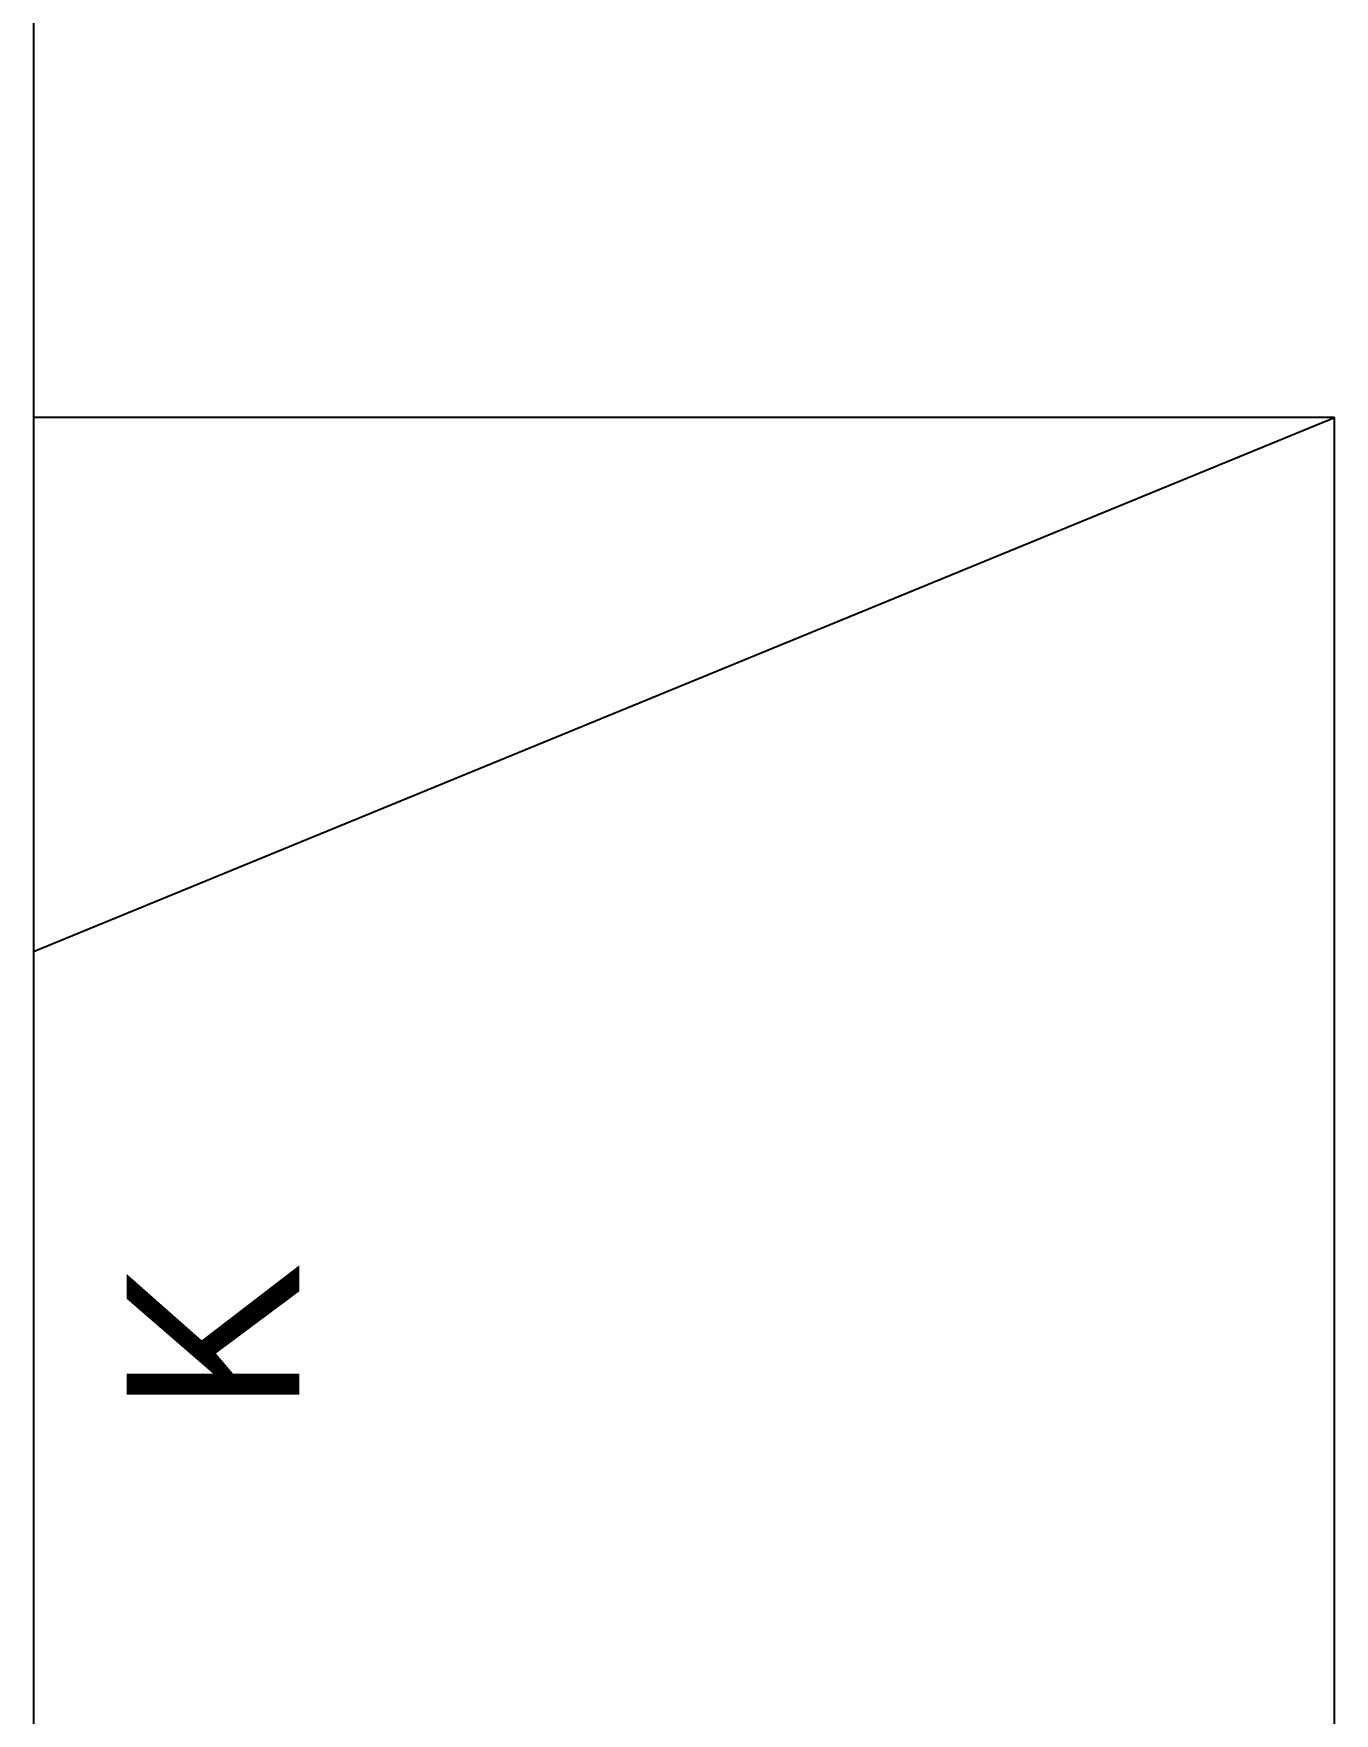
# Model space of a CAD drawing. Header units: millimetres. Extents: x 0 to 460316, y -63250 to 103204.
# Drawn here: x 222748 to 223879, y 89495 to 90954 of the extents above; entities that cross this region are included whole.
import ezdxf
from ezdxf.enums import TextEntityAlignment as Align

# ---------------------------------------------------------------- set-up
doc = ezdxf.new("R2010")
doc.units = ezdxf.units.MM
doc.header["$LTSCALE"] = 25
for name, color, linetype in [('ac-furniture', 152, 'Continuous'), ('ac-Ref', 8, 'Continuous'), ('ac-text', 7, 'Continuous'), ('CEIL-LIGHT', 7, 'Continuous'), ('FORM(YOURNAME)-11', 1, 'Continuous')]:
    doc.layers.add(name, color=color, linetype=linetype)
doc.styles.add('HY견고딕', font='H2GTRE.TTF')
doc.styles.add('YOURNAME', font='HY울릉도M.TTF')

# ---------------------------------------------------------------- blocks, each defined once
blk = doc.blocks.new('A$C43c8e90a')
at = {"layer": 'ac-furniture'}
for p, q in [((12974.3, 6376.7), (11843.3, 6376.7)), ((12974.3, 4776.7), (12974.3, 6376.7))]:
    blk.add_line(p, q, dxfattribs=at)
at = {"layer": 'ac-Ref'}
blk.add_line((11843.3, 5912.7), (12974.3, 6376.7), dxfattribs=at)
at = {"layer": 'CEIL-LIGHT'}
blk.add_line((11843.3, 7696.7), (11843.3, 4116.7), dxfattribs=at)
at = {"layer": 'ac-text', "insert": (11999.3, 5576.7), "char_height": 150, "width": 1600, "attachment_point": 5, "rotation": 90, "style": 'HY견고딕'}
blk.add_mtext('K', dxfattribs=at)
at = {"layer": 'FORM(YOURNAME)-11', "color": 3, "style": 'YOURNAME'}
for tag, height, p in [('1', 112.6, (41267.9, 5868.1)), ('2', 112.6, (41267.9, 5707.2)), ('3', 112.6, (41267.9, 5385.4)), ('4', 112.6, (41267.9, 4902.8)), ('5', 128.7, (41267.9, 4323.6)), ('6', 128.7, (41267.9, 3760.4)), ('7', 128.7, (41267.9, 3197.3)), ('8', 128.7, (41267.9, 2634.2)), ('9', 128.7, (41267.9, 2071.1)), ('10', 128.7, (40205.3, 1524)), ('11', 128.7, (41267.9, 1507.9)), ('12', 128.7, (40205.3, 960.9)), ('13', 128.7, (41267.9, 960.9))]:
    blk.add_attdef(tag, text='', height=height, dxfattribs=at).set_placement(p, align=Align.MIDDLE_RIGHT)

msp = doc.modelspace()

# ---------------------------------------------------------------- block references
at = {"layer": 'ac-Ref'}
msp.add_blockref('A$C43c8e90a', (210904.25, 84244.02), dxfattribs=at)

doc.saveas('drawing.dxf')
